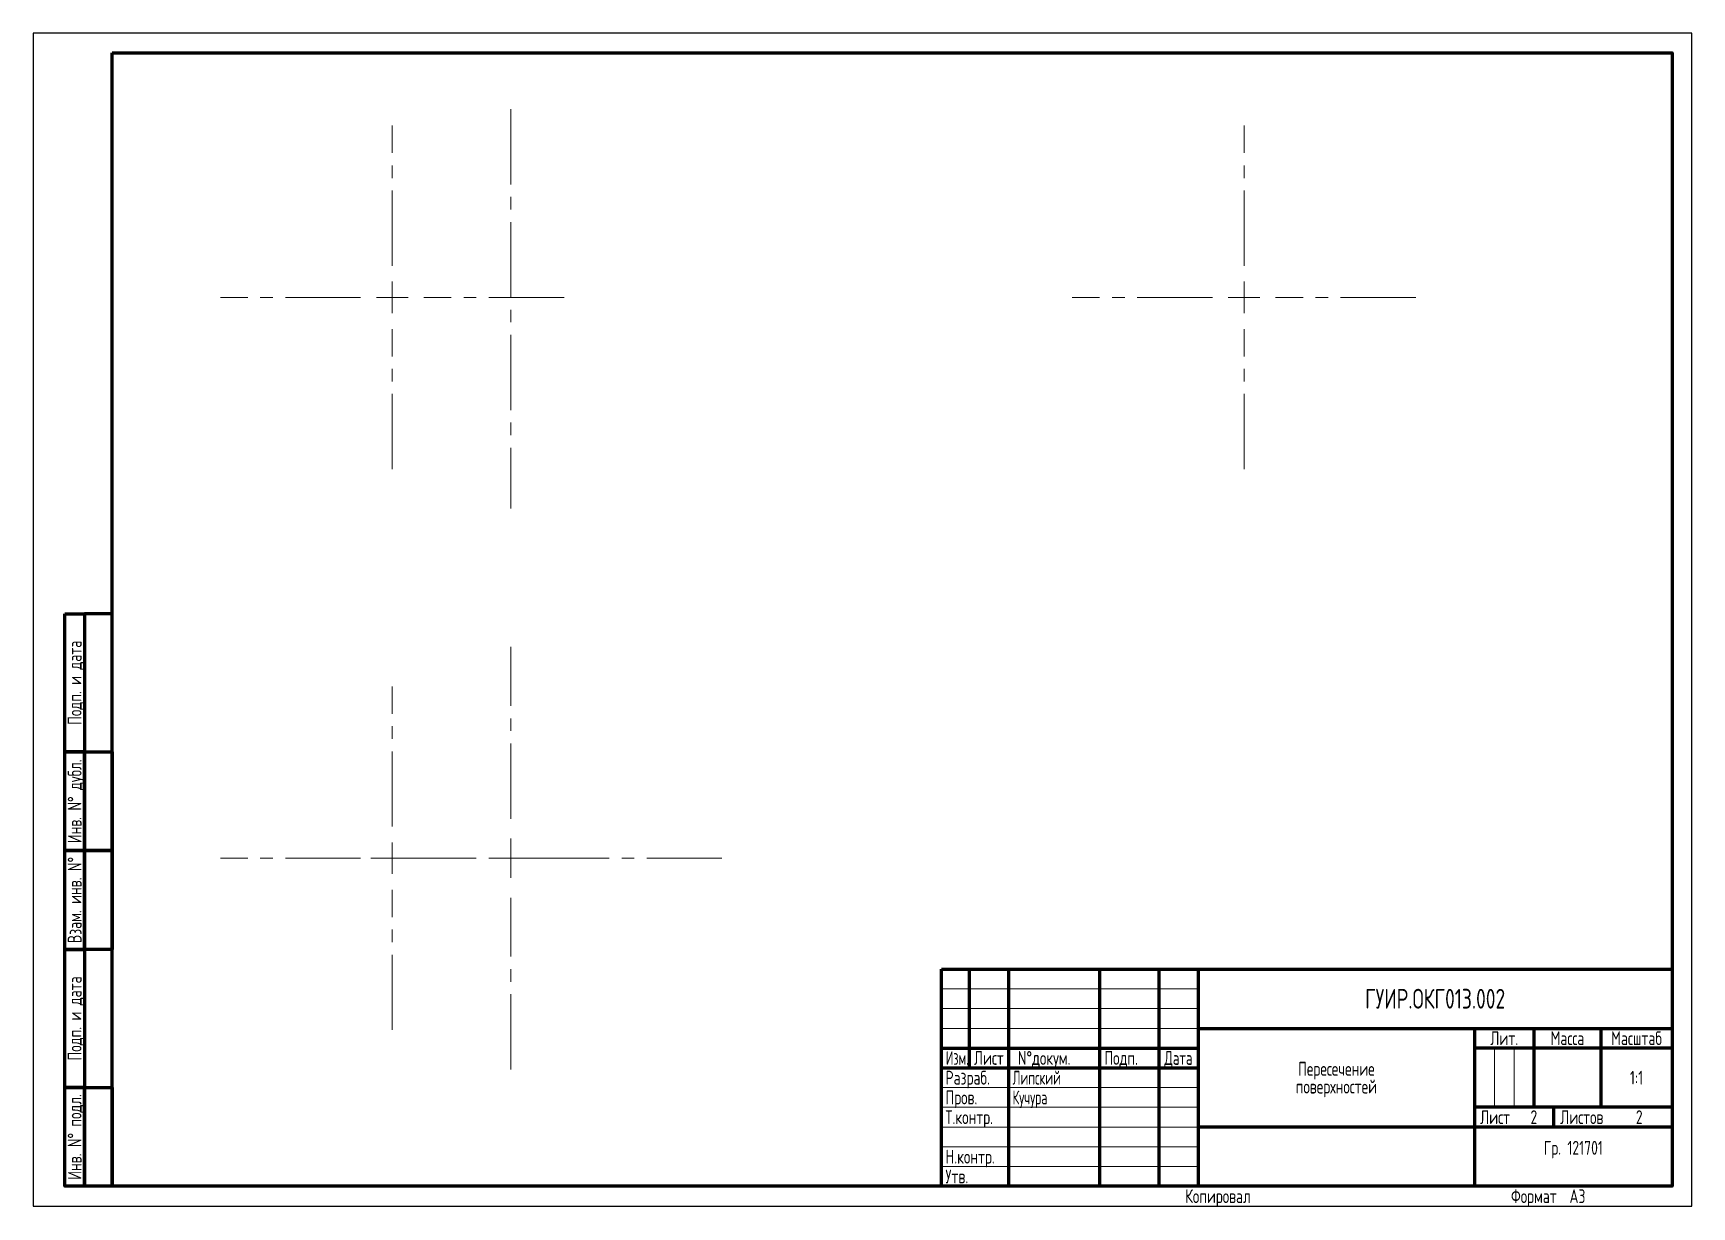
# Paper-space layout 'А3' of a CAD drawing. Header units: millimetres. Extents: x -3 to 417, y -3 to 294.
import ezdxf
from ezdxf.enums import TextEntityAlignment as Align

# ---------------------------------------------------------------- set-up
doc = ezdxf.new("R2010")
doc.units = ezdxf.units.MM
doc.linetypes.add('CENTER2', pattern=[28.575, 19.05, -3.175, 3.175, -3.175])
doc.layers.add('ОСИ', color=1, linetype='CENTER2', lineweight=20)
doc.layers.add('РАМКА', color=7, linetype='Continuous', lineweight=60)
doc.styles.add('СПДС', font='geniso.shx', dxfattribs={"width": 0.8})

# ---------------------------------------------------------------- blocks, each defined once
blk = doc.blocks.new('*U9')
at = {"color": 0, "linetype": 'Continuous', "lineweight": 25}
blk.add_lwpolyline([(-420, 0), (0, 0), (0, 297), (-420, 297)], close=True, dxfattribs=at)
at = {"color": 0, "linetype": 'Continuous', "lineweight": -2}
for points in [[(-400, 292), (-5, 292), (-5, 5), (-400, 5)], [(-412, 150), (-407, 150), (-407, 115), (-412, 115)], [(-407, 115), (-400, 115), (-400, 150), (-407, 150)], [(-412, 115), (-407, 115), (-407, 90), (-412, 90)], [(-407, 115), (-400, 115), (-400, 90), (-407, 90)], [(-412, 90), (-407, 90), (-407, 65), (-412, 65)], [(-407, 90), (-400, 90), (-400, 65), (-407, 65)], [(-412, 65), (-407, 65), (-407, 30), (-412, 30)], [(-407, 30), (-400, 30), (-400, 65), (-407, 65)], [(-412, 30), (-407, 30), (-407, 5), (-412, 5)], [(-407, 30), (-400, 30), (-400, 5), (-407, 5)]]:
    blk.add_lwpolyline(points, close=True, dxfattribs=at)
at = {"color": 0, "linetype": 'Continuous', "lineweight": 20, "style": 'СПДС', "width": 0.8}
for s, p in [('Подп. и дата', (-409.5, 132.5)), ('Инв. N%%D дубл.', (-409.5, 102.5)), ('Взам. инв. N%%D', (-409.5, 77.5)), ('Подп. и дата', (-409.5, 47.5)), ('Инв. N%%D подл.', (-409.5, 17.5))]:
    blk.add_text(s, height=3.5, rotation=90, dxfattribs=at).set_placement(p, align=Align.MIDDLE_CENTER)
blk = doc.blocks.new('*U4')
at = {"color": 0, "linetype": 'Continuous', "lineweight": -2}
for p, q in [((-178, 55), (-178, 30)), ((-168, 55), (-168, 0)), ((-145, 55), (-145, 0)), ((-130, 55), (-130, 0)), ((-120, 55), (-120, 0)), ((-120, 40), (0, 40)), ((-50, 40), (-50, 0)), ((-35, 40), (-35, 20)), ((-18, 40), (-18, 20)), ((-185, 35), (-120, 35)), ((0, 35), (-50, 35)), ((-185, 30), (-120, 30)), ((0, 20), (-50, 20)), ((-30, 20), (-30, 15)), ((0, 15), (-120, 15))]:
    blk.add_line(p, q, dxfattribs=at)
at = {"color": 0, "linetype": 'Continuous', "lineweight": 20}
for p, q in [((-185, 50), (-120, 50)), ((-185, 45), (-120, 45)), ((-185, 40), (-120, 40)), ((-45, 35), (-45, 20)), ((-40, 35), (-40, 20)), ((-185, 25), (-120, 25)), ((-185, 20), (-120, 20)), ((-185, 15), (-120, 15)), ((-185, 10), (-120, 10)), ((-185, 5), (-120, 5))]:
    blk.add_line(p, q, dxfattribs=at)
at = {"color": 0, "linetype": 'Continuous', "lineweight": -2}
blk.add_lwpolyline([(-185, 55), (0, 55), (0, 0), (-185, 0)], close=True, dxfattribs=at)
at = {"color": 0, "linetype": 'Continuous', "lineweight": 20, "style": 'СПДС'}
for s, width, p in [('Лит.', 0.8, (-42.5, 37.5)), ('Масса', 0.8, (-26.5, 37.5)), ('Масштаб', 0.8, (-9, 37.5)), ('Изм.', 0.7, (-181, 32.5)), ('Лист', 0.8, (-173, 32.5)), ('N%%Dдокум.', 0.8, (-159, 32.5)), ('Подп.', 0.8, (-139.5, 32.5)), ('Дата', 0.75, (-125, 32.5)), ('Лист', 0.8, (-44.82, 17.5)), ('Листов', 0.8, (-22.86, 17.5)), ('Копировал', 0.8, (-115, -2.5)), ('Формат', 0.8, (-35, -2.5))]:
    blk.add_text(s, height=3.5, dxfattribs=dict(at, width=width)).set_placement(p, align=Align.MIDDLE_CENTER)
at = {"color": 0, "linetype": 'Continuous', "lineweight": 20, "style": 'СПДС', "flags": 8}
for tag, height, width, p in [('IZM1', 3.5, 0.8, (-181.5, 50.75)), ('LIST1', 3.5, 0.8, (-173, 50.75)), ('NDOC1', 3.5, 0.7, (-157, 50.75)), ('DAT1', 3.5, 0.6, (-125, 50.75)), ('IZM2', 3.5, 0.8, (-181.5, 45.75)), ('LIST2', 3.5, 0.8, (-173, 45.75)), ('NDOC2', 3.5, 0.7, (-157, 45.75)), ('DAT2', 3.5, 0.6, (-125, 45.75)), ('OBOZNACHEN', 5, 0.8, (-60, 45)), ('IZM3', 3.5, 0.8, (-181.5, 40.75)), ('LIST3', 3.5, 0.8, (-173, 40.75)), ('NDOC3', 3.5, 0.7, (-157, 40.75)), ('DAT3', 3.5, 0.6, (-125, 40.75)), ('IZM4', 3.5, 0.8, (-181.5, 35.75)), ('LIST4', 3.5, 0.8, (-173, 35.75)), ('NDOC4', 3.5, 0.7, (-157, 35.75)), ('DAT4', 3.5, 0.6, (-125, 35.75)), ('NAME-PRODUKT1', 3.5, 0.8, (-85, 32.5)), ('NAME-PRODUKT2', 3.5, 0.8, (-85, 28)), ('DATE1', 3.5, 0.6, (-125, 25.75)), ('NAME-PRODUKT3', 3.5, 0.8, (-85, 23.5)), ('DATE2', 3.5, 0.6, (-125, 20.75)), ('DATE3', 3.5, 0.6, (-125, 15.75)), ('NAME-DOCUMENT', 3.5, 0.8, (-84.97, 16.5)), ('DATE4', 3.5, 0.6, (-125, 10.75)), ('NAME-MAT1', 3.5, 0.8, (-85, 10)), ('DATE5', 3.5, 0.6, (-125, 5.75)), ('NAME-MAT2', 3.5, 0.8, (-85, 5.5)), ('ORGANIZATION', 5, 0.7, (-25, 5.5)), ('ORGANIZATION1', 3.5, 0.8, (-25, 8)), ('DATE6', 3.5, 0.6, (-125, 0.75)), ('NAME-MAT3', 3.5, 0.8, (-85, 1)), ('ORGANIZATION2', 3.5, 0.8, (-25, 3))]:
    blk.add_attdef(tag, text='', height=height, dxfattribs=dict(at, width=width)).set_placement(p, align=Align.CENTER)
for tag, p, width in [('JOB1', (-184, 25.75), 0.8), ('NAME1', (-167, 25.75), 0.7), ('JOB2', (-184, 20.75), 0.8), ('NAME2', (-167, 20.75), 0.7), ('JOB3', (-184, 15.75), 0.8), ('NAME3', (-167, 15.75), 0.7), ('JOB4', (-184, 10.75), 0.8), ('NAME4', (-167, 10.75), 0.7), ('JOB5', (-184, 5.75), 0.8), ('NAME5', (-167, 5.75), 0.7), ('JOB6', (-184, 0.75), 0.8), ('NAME6', (-167, 0.75), 0.7), ('FORMAT', (-25.97, -4.25), 0.8)]:
    blk.add_attdef(tag, p, '', height=3.5, dxfattribs=dict(at, width=width))
at = {"color": 0, "linetype": 'Continuous', "lineweight": 20, "style": 'СПДС', "width": 0.8, "flags": 8}
for tag, p in [('STAGE', (-47.5, 27.5)), ('MASSA', (-26.5, 27.5)), ('SCALE', (-9, 27.5)), ('LIST', (-35, 17.5)), ('LISTS', (-8.32, 17.5))]:
    blk.add_attdef(tag, text='', height=3.5, dxfattribs=at).set_placement(p, align=Align.MIDDLE_CENTER)
blk = doc.blocks.new('*U19')
at = {"layer": 'ОСИ', "color": 0, "linetype": 'CENTER2', "transparency": 16777216}
for p, q in [((0, 8), (0, 43.5)), ((-43.5, 0), (-8, 0)), ((8, 0), (43.5, 0)), ((0, -43.5), (0, -8))]:
    blk.add_line(p, q, dxfattribs=at)
at = {"layer": 'ОСИ', "color": 0, "linetype": 'Continuous', "transparency": 16777216}
for p, q in [((-4, 0), (4, 0)), ((0, -4), (0, 4))]:
    blk.add_line(p, q, dxfattribs=at)
blk = doc.blocks.new('*U20')
at = {"layer": 'ОСИ', "color": 0, "linetype": 'CENTER2', "transparency": 16777216}
for p, q in [((0, 8), (0, 43.5)), ((-43.5, 0), (-8, 0)), ((8, 0), (43.5, 0)), ((0, -43.5), (0, -8))]:
    blk.add_line(p, q, dxfattribs=at)
at = {"layer": 'ОСИ', "color": 0, "linetype": 'Continuous', "transparency": 16777216}
for p, q in [((-4, 0), (4, 0)), ((0, -4), (0, 4))]:
    blk.add_line(p, q, dxfattribs=at)
blk = doc.blocks.new('*U21')
at = {"layer": 'ОСИ', "color": 0, "linetype": 'CENTER2', "transparency": 16777216}
for p, q in [((0, 8), (0, 43.5)), ((-43.5, 0), (-8, 0)), ((8, 0), (43.5, 0)), ((0, -43.5), (0, -8))]:
    blk.add_line(p, q, dxfattribs=at)
at = {"layer": 'ОСИ', "color": 0, "linetype": 'Continuous', "transparency": 16777216}
for p, q in [((-4, 0), (4, 0)), ((0, -4), (0, 4))]:
    blk.add_line(p, q, dxfattribs=at)
blk = doc.blocks.new('*U22')
at = {"layer": 'ОСИ', "color": 0, "linetype": 'CENTER2', "transparency": 16777216}
for p, q in [((0, 10), (0, 53.5)), ((-53.5, 0), (-10, 0)), ((10, 0), (53.5, 0)), ((0, -53.5), (0, -10))]:
    blk.add_line(p, q, dxfattribs=at)
at = {"layer": 'ОСИ', "color": 0, "linetype": 'Continuous', "transparency": 16777216}
for p, q in [((0, -5), (0, 5)), ((-5, 0), (5, 0))]:
    blk.add_line(p, q, dxfattribs=at)

psp = doc.layouts.new('А3')

# ---------------------------------------------------------------- linework, layer by layer
at = {"layer": 'ОСИ'}
psp.add_line((117.75, 274.62), (117.75, 173.52), dxfattribs=at)

# ---------------------------------------------------------------- block references
at = {"layer": 'ОСИ', "linetype": 'CENTER2', "extrusion": (0, 0, -1)}
psp.add_blockref('*U19', (-87.75, 226.95), dxfattribs=at)
at = {"layer": 'ОСИ', "linetype": 'CENTER2', "extrusion": (5.96741e-17, 2.52399e-29, -1)}
psp.add_blockref('*U21', (-303.45, 226.95), dxfattribs=at)
at = {"layer": 'ОСИ', "linetype": 'CENTER2', "extrusion": (2.88749e-41, 2.9662e-13, -1)}
psp.add_blockref('*U22', (-117.75, 84.95), dxfattribs=at)
at = {"layer": 'ОСИ', "linetype": 'CENTER2', "extrusion": (2.52435e-29, 2.9662e-13, -1)}
psp.add_blockref('*U20', (-87.75, 84.95), dxfattribs=at)
at = {"layer": 'РАМКА'}
psp.add_blockref('*U9', (416.83, -3.14), dxfattribs=at)
ref = psp.add_blockref('*U4', (411.83, 1.86), dxfattribs=at)
ref.add_attrib('OBOZNACHEN', 'ГУИР.ОКГ013.002', dxfattribs={"layer": '0', "color": 0, "linetype": 'Continuous', "lineweight": 20, "height": 5, "style": 'СПДС', "width": 0.8}).set_placement((351.83, 46.86), align=Align.CENTER)
ref.add_attrib('NAME-PRODUKT2', 'Пересечение', dxfattribs={"layer": '0', "color": 0, "linetype": 'Continuous', "lineweight": 20, "height": 3.5, "style": 'СПДС', "width": 0.8}).set_placement((326.83, 29.86), align=Align.CENTER)
ref.add_attrib('NAME-PRODUKT3', 'поверхностей', dxfattribs={"layer": '0', "color": 0, "linetype": 'Continuous', "lineweight": 20, "height": 3.5, "style": 'СПДС', "width": 0.8}).set_placement((326.83, 25.36), align=Align.CENTER)
ref.add_attrib('SCALE', '1:1', dxfattribs={"layer": '0', "color": 0, "linetype": 'Continuous', "lineweight": 20, "height": 3.5, "style": 'СПДС', "width": 0.8}).set_placement((402.83, 29.36), align=Align.MIDDLE_CENTER)
ref.add_attrib('ORGANIZATION1', 'Гр. 121701', dxfattribs={"layer": '0', "color": 0, "linetype": 'Continuous', "lineweight": 20, "height": 3.5, "style": 'СПДС', "width": 0.8}).set_placement((386.83, 9.86), align=Align.CENTER)
ref.add_attrib('JOB1', 'Разраб.', (227.83, 27.61), dxfattribs={"layer": '0', "color": 0, "linetype": 'Continuous', "lineweight": 20, "height": 3.5, "style": 'СПДС', "width": 0.8})
ref.add_attrib('NAME1', 'Липский', (244.83, 27.61), dxfattribs={"layer": '0', "color": 0, "linetype": 'Continuous', "lineweight": 20, "height": 3.5, "style": 'СПДС', "width": 0.7})
ref.add_attrib('JOB2', 'Пров.', (227.83, 22.61), dxfattribs={"layer": '0', "color": 0, "linetype": 'Continuous', "lineweight": 20, "height": 3.5, "style": 'СПДС', "width": 0.8})
ref.add_attrib('NAME2', 'Кучура', (244.83, 22.61), dxfattribs={"layer": '0', "color": 0, "linetype": 'Continuous', "lineweight": 20, "height": 3.5, "style": 'СПДС', "width": 0.7})
ref.add_attrib('JOB3', 'Т.контр.', (227.83, 17.61), dxfattribs={"layer": '0', "color": 0, "linetype": 'Continuous', "lineweight": 20, "height": 3.5, "style": 'СПДС', "width": 0.8})
ref.add_attrib('JOB5', 'Н.контр.', (227.83, 7.61), dxfattribs={"layer": '0', "color": 0, "linetype": 'Continuous', "lineweight": 20, "height": 3.5, "style": 'СПДС', "width": 0.8})
ref.add_attrib('JOB6', 'Утв.', (227.83, 2.61), dxfattribs={"layer": '0', "color": 0, "linetype": 'Continuous', "lineweight": 20, "height": 3.5, "style": 'СПДС', "width": 0.8})
ref.add_attrib('FORMAT', 'A3', (385.86, -2.39), dxfattribs={"layer": '0', "color": 0, "linetype": 'Continuous', "lineweight": 20, "height": 3.5, "style": 'СПДС', "width": 0.8})
ref.add_attrib('LIST', '2', dxfattribs={"layer": '0', "color": 0, "linetype": 'Continuous', "lineweight": 20, "height": 3.5, "style": 'СПДС', "width": 0.8}).set_placement((376.83, 19.36), align=Align.MIDDLE_CENTER)
ref.add_attrib('LISTS', '2', dxfattribs={"layer": '0', "color": 0, "linetype": 'Continuous', "lineweight": 20, "height": 3.5, "style": 'СПДС', "width": 0.8}).set_placement((403.51, 19.36), align=Align.MIDDLE_CENTER)

doc.saveas('drawing.dxf')
